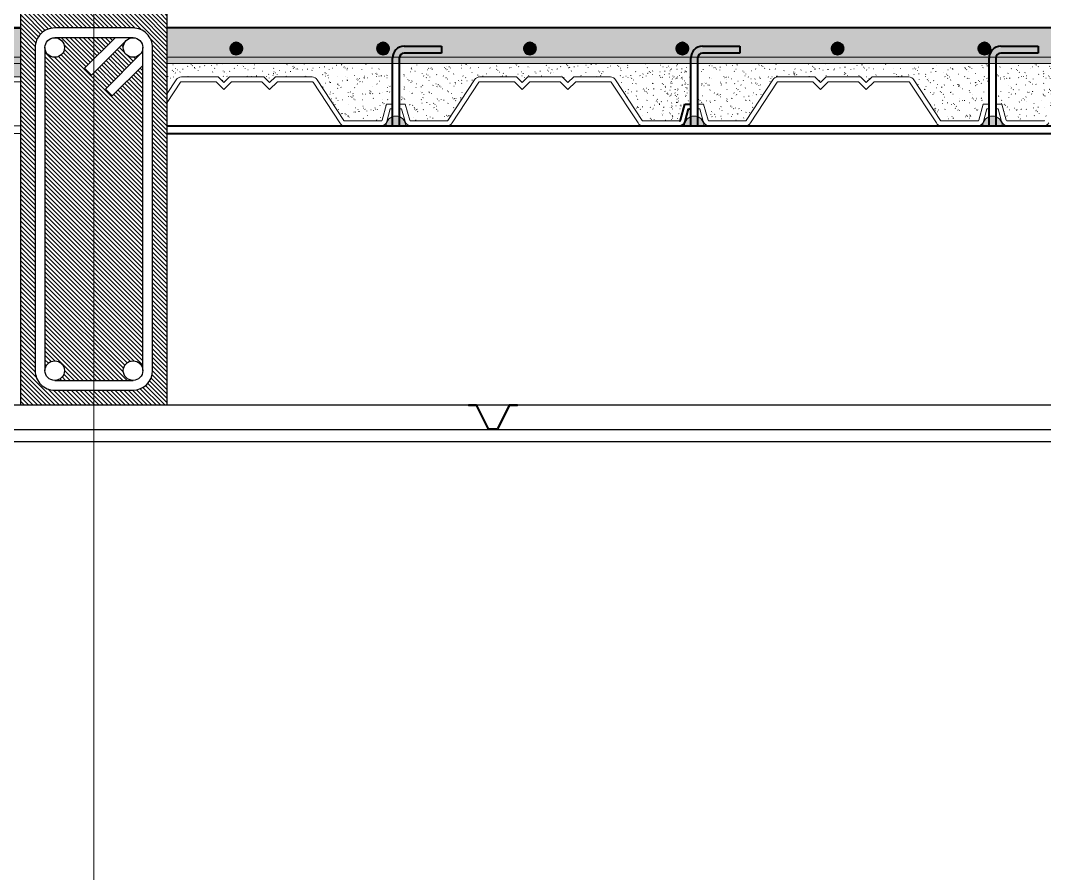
# Model space of a CAD drawing. Header units: inches. Extents: x -6 to 158, y 10 to 161.
# Drawn here: x 71.078 to 72.125, y 34.384 to 35.255 of the extents above; entities that cross this region are included whole.
import ezdxf

# ---------------------------------------------------------------- set-up
doc = ezdxf.new("R2010")
doc.units = ezdxf.units.IN
doc.header["$MEASUREMENT"] = 0
doc.linetypes.add('DASHED2', pattern=[9.525, 6.35, -3.175])
doc.linetypes.add('Grid Line', pattern=[22.225, 12.7, -3.175, 3.175, -3.175])
for name, color, linetype in [('10 HATCH 2', 9, 'Continuous'), ('3', 3, 'Continuous'), ('4', 4, 'Continuous'), ('5', 5, 'Continuous'), ('8', 4, 'Continuous'), ('Emplantillado', 2, 'Continuous'), ('Proy', 1, 'DASHED2'), ('Texturas', 1, 'Continuous')]:
    doc.layers.add(name, color=color, linetype=linetype)
for name, color, linetype, lineweight in [('A-DETL', 90, 'Continuous', 9), ('A-DETL-GENF', 92, 'Continuous', 9), ('A-DETL-THIN', 151, 'Continuous', 18), ('A-FLOR', 5, 'Continuous', 9), ('A-WALL', 5, 'Continuous', 9), ('S-GRID', 1, 'Continuous', 9)]:
    doc.layers.add(name, color=color, linetype=linetype, lineweight=lineweight)
pattern_1 = [(135, (0, 0), (-0.00224506403027, -0.00224506403027), [])]
pattern_2 = [(37.5, (3145.268678, 1585.5589), (-0.000406733, 0.012431279), [0.000335, -0.009471, 0.000335, -0.010632, -0.010484]), (37.5, (3145.268678, 1585.5589), (-0.000406733, 0.012431279), [-0.020774, 0.000335, -0.010149]), (7.5, (3145.268678, 1585.5589), (0.011418176, 0.018207136), [0.000335, -0.004955, 0.000335, -0.008503, -0.003387]), (7.5, (3145.268678, 1585.5589), (0.011418176, 0.018207136), [-0.014129, 0.000335, -0.003052]), (327.5, (3145.260743, 1585.5589), (0.020091206, 3.676e-05), [0.000335, -0.002891, 0.000335, -0.011278, -0.015161]), (327.5, (3145.260743, 1585.5589), (0.020091206, 3.676e-05), [-0.014839, 0.000335, -0.014826]), (317.5, (3145.260743, 1585.5589), (0.019394415, 0.00566181), [0.000335, -0.001278, 0.000335, -0.007278, -0.00871]), (317.5, (3145.260743, 1585.5589), (0.019394415, 0.00566181), [-0.009226, 0.000335, -0.008374])]
pattern_3 = [(37.5, (3144.354278, 1585.5589), (-0.000406733, 0.012431279), [0.000335, -0.009471, 0.000335, -0.010632, -0.010484]), (37.5, (3144.354278, 1585.5589), (-0.000406733, 0.012431279), [-0.020774, 0.000335, -0.010149]), (7.5, (3144.354278, 1585.5589), (0.011418176, 0.018207136), [0.000335, -0.004955, 0.000335, -0.008503, -0.003387]), (7.5, (3144.354278, 1585.5589), (0.011418176, 0.018207136), [-0.014129, 0.000335, -0.003052]), (327.5, (3144.346343, 1585.5589), (0.020091206, 3.676e-05), [0.000335, -0.002891, 0.000335, -0.011278, -0.015161]), (327.5, (3144.346343, 1585.5589), (0.020091206, 3.676e-05), [-0.014839, 0.000335, -0.014826]), (317.5, (3144.346343, 1585.5589), (0.019394415, 0.00566181), [0.000335, -0.001278, 0.000335, -0.007278, -0.00871]), (317.5, (3144.346343, 1585.5589), (0.019394415, 0.00566181), [-0.009226, 0.000335, -0.008374])]

# ---------------------------------------------------------------- blocks, each defined once
blk = doc.blocks.new('vcc')
at = {"layer": 'Texturas'}
h = blk.add_hatch(dxfattribs=at)
h.set_pattern_fill('ANSI31', color=253, scale=0.001, angle=90)
h.set_pattern_definition(pattern_1)
h.paths.add_polyline_path([(26746.7064, 3376.2823), (26746.8564, 3376.2823), (26746.8564, 3376.6823), (26746.7064, 3376.6823)])
h.paths.add_polyline_path([(26746.7414, 3376.6673), (26746.8214, 3376.6673, -0.414214), (26746.8414, 3376.6473), (26746.8414, 3376.3173, -0.414214), (26746.8214, 3376.2973), (26746.7414, 3376.2973, -0.414214), (26746.7214, 3376.3173), (26746.7214, 3376.6473, -0.414214)], flags=16)
h.paths.add_polyline_path([(26746.7414, 3376.6573), (26746.8214, 3376.6573, -0.414214), (26746.8314, 3376.6473), (26746.8314, 3376.3173, -0.414214), (26746.8214, 3376.3073), (26746.7414, 3376.3073, -0.414214), (26746.7314, 3376.3173), (26746.7314, 3376.6473, -0.414214)], flags=0)
h = blk.add_hatch(dxfattribs=at)
h.set_pattern_fill('ANSI31', color=253, scale=0.001, angle=90, style=0)
h.set_pattern_definition(pattern_1)
h.paths.add_polyline_path([(26746.7314, 3376.3173, -1), (26746.7514, 3376.3173, -0.414214), (26746.7414, 3376.3073), (26746.8214, 3376.3073, -0.414214), (26746.8114, 3376.3173, -1), (26746.8314, 3376.3173), (26746.8314, 3376.6291), (26746.8002, 3376.5978), (26746.7932, 3376.6049), (26746.8285, 3376.6403, -0.668179), (26746.8114, 3376.6473, -0.198912), (26746.8144, 3376.6544), (26746.779, 3376.6191), (26746.7719, 3376.6261), (26746.8032, 3376.6573), (26746.7414, 3376.6573, -0.414214), (26746.7514, 3376.6473, -1), (26746.7314, 3376.6473)])
at = {"layer": '3'}
for p, q in [((26746.8032, 3376.6573), (26746.7719, 3376.6261)), ((26746.8144, 3376.6544), (26746.779, 3376.6191)), ((26746.8285, 3376.6403), (26746.7932, 3376.6049)), ((26746.779, 3376.6191), (26746.7719, 3376.6261)), ((26746.8314, 3376.6291), (26746.8002, 3376.5978)), ((26746.7932, 3376.6049), (26746.8002, 3376.5978))]:
    blk.add_line(p, q, dxfattribs=at)
blk.add_lwpolyline([(26746.8414, 3376.3173), (26746.8414, 3376.6473, 0.414214), (26746.8214, 3376.6673), (26746.7414, 3376.6673, 0.414214), (26746.7214, 3376.6473), (26746.7214, 3376.3173, 0.414214), (26746.7414, 3376.2973), (26746.8214, 3376.2973)], format="xyb", dxfattribs=at)
for points in [[(26746.8214, 3376.6573), (26746.7414, 3376.6573)], [(26746.7314, 3376.6473), (26746.7314, 3376.3173)], [(26746.8314, 3376.3173), (26746.8314, 3376.6473)], [(26746.7414, 3376.3073), (26746.8214, 3376.3073)]]:
    blk.add_lwpolyline(points, dxfattribs=at)
blk.add_arc((26746.8214, 3376.3173), 0.02, 270, 0, dxfattribs=at)
at = {"layer": '4'}
for centre in [(26746.7414, 3376.6473), (26746.8214, 3376.6473), (26746.7414, 3376.3173), (26746.8214, 3376.3173)]:
    blk.add_circle(centre, 0.01, dxfattribs=at)
at = {"layer": '5'}
blk.add_lwpolyline([(26746.7064, 3376.2823), (26746.8564, 3376.2823), (26746.8564, 3376.6823), (26746.7064, 3376.6823)], close=True, dxfattribs=at)
blk = doc.blocks.new('A$C3A4E2C9F')
at = {"color": 2}
for p, q in [((-0.0481, 0.0009), (-0.0481, -0.0001)), ((-0.0397, 0.0009), (-0.0481, 0.0009)), ((-0.0397, 0.0009), (-0.0275, -0.0231)), ((-0.0066, 0.0009), (-0.0187, -0.0231)), ((0.0019, 0.0009), (-0.0066, 0.0009)), ((0.0019, -0.0001), (0.0019, 0.0009)), ((-0.0403, -0.0001), (-0.0481, -0.0001)), ((-0.0403, -0.0001), (-0.0281, -0.0241)), ((-0.006, -0.0001), (-0.0181, -0.0241)), ((0.0019, -0.0001), (-0.006, -0.0001)), ((-0.0281, -0.0241), (-0.0231, -0.0241)), ((-0.0281, -0.0241), (-0.0181, -0.0241)), ((-0.0275, -0.0231), (-0.0187, -0.0231))]:
    blk.add_line(p, q, dxfattribs=at)
blk = doc.blocks.new('hj')
at = {"layer": '10 HATCH 2'}
h = blk.add_hatch(dxfattribs=at)
h.set_pattern_fill('FP1_1', color=8, scale=0.001, style=0, pattern_type=2)
h.set_pattern_definition([(37.5, (3140.443015, 1588.052343), (-0.000406733, 0.012431279), [0.000335, -0.009471, 0.000335, -0.010632, -0.010484]), (37.5, (3140.443015, 1588.052343), (-0.000406733, 0.012431279), [-0.020774, 0.000335, -0.010149]), (7.5, (3140.443015, 1588.052343), (0.011418176, 0.018207136), [0.000335, -0.004955, 0.000335, -0.008503, -0.003387]), (7.5, (3140.443015, 1588.052343), (0.011418176, 0.018207136), [-0.014129, 0.000335, -0.003052]), (327.5, (3140.43508, 1588.052343), (0.020091206, 3.676e-05), [0.000335, -0.002891, 0.000335, -0.011278, -0.015161]), (327.5, (3140.43508, 1588.052343), (0.020091206, 3.676e-05), [-0.014839, 0.000335, -0.014826]), (317.5, (3140.43508, 1588.052343), (0.019394415, 0.00566181), [0.000335, -0.001278, 0.000335, -0.007278, -0.00871]), (317.5, (3140.43508, 1588.052343), (0.019394415, 0.00566181), [-0.009226, 0.000335, -0.008374])])
h.paths.add_polyline_path([(3144.5537, 1596.0138), (3144.5537, 1596.0635), (3141.698, 1596.064), (3141.7288, 1596.0464), (3141.724, 1596.0474), (3141.6472, 1596.0474), (3141.6479, 1596.0467), (3141.6486, 1596.0458), (3141.6492, 1596.0443), (3141.6494, 1596.0428), (3141.6492, 1596.0412), (3141.6486, 1596.0398), (3141.6476, 1596.0385), (3141.6464, 1596.0376), (3141.645, 1596.037), (3141.6434, 1596.0368), (3141.6418, 1596.037), (3141.6404, 1596.0376), (3141.6392, 1596.0385), (3141.6382, 1596.0398), (3141.6376, 1596.0412), (3141.6374, 1596.0428), (3141.6376, 1596.0443), (3141.6382, 1596.0458), (3141.6392, 1596.047), (3141.6396, 1596.0474), (3141.5266, 1596.0474), (3141.5266, 1596.0138), (3141.6496, 1596.0138)])
blk.add_hatch(color=7, dxfattribs=at).paths.add_polyline_path([(3144.5537, 1596.0274), (3144.5537, 1596.0338), (3141.6958, 1596.0338), (3141.6958, 1596.0274)])
at = {"layer": 'A-DETL'}
for p, q in [((3143.6516, 1596.0274), (3144.5537, 1596.0274)), ((3138.7501, 1596.0138), (3144.5537, 1596.0138)), ((3138.7501, 1596.0088), (3144.5537, 1596.0088)), ((3144.5537, 1595.9638), (3138.7501, 1595.9638)), ((3144.5537, 1595.9559), (3138.7501, 1595.9559))]:
    blk.add_line(p, q, dxfattribs=at)
at = {"layer": 'A-DETL-THIN'}
for p, q in [((3144.5537, 1596.0338), (3143.6516, 1596.0338)), ((3143.6516, 1596.0338), (3144.5537, 1596.0338))]:
    blk.add_line(p, q, dxfattribs=at)
at = {"layer": 'A-WALL', "lineweight": 50}
blk.add_line((3144.5537, 1596.0638), (3138.7501, 1596.0638), dxfattribs=at)
blk = doc.blocks.new('jk')
at = {"layer": 'A-DETL-GENF'}
h = blk.add_hatch(dxfattribs=at)
h.set_pattern_fill('FP1_1', color=8, scale=0.001, style=0, pattern_type=2)
h.set_pattern_definition([(37.5, (3146.183078, 1585.5589), (-0.000406733, 0.012431279), [0.000335, -0.009471, 0.000335, -0.010632, -0.010484]), (37.5, (3146.183078, 1585.5589), (-0.000406733, 0.012431279), [-0.020774, 0.000335, -0.010149]), (7.5, (3146.183078, 1585.5589), (0.011418176, 0.018207136), [0.000335, -0.004955, 0.000335, -0.008503, -0.003387]), (7.5, (3146.183078, 1585.5589), (0.011418176, 0.018207136), [-0.014129, 0.000335, -0.003052]), (327.5, (3146.175143, 1585.5589), (0.020091206, 3.676e-05), [0.000335, -0.002891, 0.000335, -0.011278, -0.015161]), (327.5, (3146.175143, 1585.5589), (0.020091206, 3.676e-05), [-0.014839, 0.000335, -0.014826]), (317.5, (3146.175143, 1585.5589), (0.019394415, 0.00566181), [0.000335, -0.001278, 0.000335, -0.007278, -0.00871]), (317.5, (3146.175143, 1585.5589), (0.019394415, 0.00566181), [-0.009226, 0.000335, -0.008374])])
h.paths.add_polyline_path([(3146.753, 1594.6119), (3146.7511, 1594.6123), (3146.75, 1594.6127), (3146.7487, 1594.6137), (3146.7478, 1594.615), (3146.7472, 1594.6164), (3146.747, 1594.6179), (3146.7473, 1594.6198), (3146.7478, 1594.621), (3146.7487, 1594.6222), (3146.75, 1594.6231), (3146.7514, 1594.6237), (3146.753, 1594.6239), (3146.7545, 1594.6237), (3146.756, 1594.6231), (3146.7572, 1594.6222), (3146.7583, 1594.6206), (3146.7588, 1594.6195), (3146.759, 1594.6179), (3146.7588, 1594.6164), (3146.758, 1594.6147), (3146.7572, 1594.6137), (3146.756, 1594.6127), (3146.7545, 1594.6121)], flags=16)
h.paths.add_polyline_path([(3146.603, 1594.6119), (3146.6014, 1594.6121), (3146.6, 1594.6127), (3146.5987, 1594.6137), (3146.5978, 1594.6149), (3146.5972, 1594.6164), (3146.597, 1594.6182), (3146.5973, 1594.6197), (3146.5978, 1594.6209), (3146.5987, 1594.6222), (3146.6, 1594.6231), (3146.6014, 1594.6237), (3146.603, 1594.6239), (3146.6045, 1594.6237), (3146.606, 1594.6231), (3146.6072, 1594.6222), (3146.6082, 1594.6209), (3146.6088, 1594.6195), (3146.609, 1594.6179), (3146.6088, 1594.6164), (3146.6082, 1594.6149), (3146.6072, 1594.6137), (3146.606, 1594.6127), (3146.6045, 1594.6121)], flags=16)
h.paths.add_polyline_path([(3146.303, 1594.6119), (3146.3014, 1594.6121), (3146.3, 1594.6127), (3146.2987, 1594.6137), (3146.2978, 1594.6149), (3146.2972, 1594.6164), (3146.297, 1594.6181), (3146.2973, 1594.6196), (3146.2978, 1594.6209), (3146.2987, 1594.6222), (3146.3, 1594.6231), (3146.3014, 1594.6237), (3146.303, 1594.6239), (3146.3045, 1594.6237), (3146.306, 1594.6231), (3146.3072, 1594.6222), (3146.3082, 1594.6209), (3146.3088, 1594.6195), (3146.309, 1594.6179), (3146.3088, 1594.6164), (3146.3082, 1594.6149), (3146.3072, 1594.6137), (3146.306, 1594.6127), (3146.3045, 1594.6121)], flags=16)
h.paths.add_polyline_path([(3146.903, 1594.6119), (3146.9014, 1594.6121), (3146.9, 1594.6127), (3146.8987, 1594.6137), (3146.8978, 1594.6149), (3146.8972, 1594.6164), (3146.897, 1594.6183), (3146.8973, 1594.6197), (3146.8978, 1594.6209), (3146.8987, 1594.6222), (3146.9, 1594.6231), (3146.9014, 1594.6237), (3146.903, 1594.6239), (3146.9045, 1594.6237), (3146.906, 1594.6231), (3146.9072, 1594.6222), (3146.9082, 1594.6209), (3146.9088, 1594.6195), (3146.909, 1594.6179), (3146.9088, 1594.6164), (3146.9082, 1594.6149), (3146.9072, 1594.6137), (3146.906, 1594.6127), (3146.9045, 1594.6121)], flags=16)
h.paths.add_polyline_path([(3146.453, 1594.6119), (3146.4514, 1594.6121), (3146.45, 1594.6127), (3146.4487, 1594.6137), (3146.4478, 1594.6149), (3146.4472, 1594.6164), (3146.447, 1594.6179), (3146.4473, 1594.6198), (3146.4478, 1594.6209), (3146.4487, 1594.6222), (3146.45, 1594.6231), (3146.4514, 1594.6237), (3146.453, 1594.6239), (3146.4545, 1594.6237), (3146.456, 1594.6231), (3146.4572, 1594.6222), (3146.4582, 1594.6208), (3146.4588, 1594.6195), (3146.459, 1594.6179), (3146.4588, 1594.6164), (3146.4579, 1594.6146), (3146.4572, 1594.6137), (3146.456, 1594.6127), (3146.4545, 1594.6121), (3146.4538, 1594.612)], flags=16)
h.paths.add_polyline_path([(3147.053, 1594.6119), (3147.0514, 1594.6121), (3147.05, 1594.6127), (3147.0487, 1594.6137), (3147.0477, 1594.6151), (3147.0472, 1594.6164), (3147.047, 1594.6179), (3147.0473, 1594.6198), (3147.0478, 1594.6209), (3147.0487, 1594.6222), (3147.05, 1594.6231), (3147.0514, 1594.6237), (3147.053, 1594.6239), (3147.0545, 1594.6237), (3147.056, 1594.6231), (3147.0572, 1594.6222), (3147.0582, 1594.6209), (3147.0588, 1594.6195), (3147.059, 1594.6179), (3147.0588, 1594.6164), (3147.0581, 1594.6148), (3147.0572, 1594.6137), (3147.056, 1594.6127), (3147.0545, 1594.6121)], flags=16)
h.paths.add_polyline_path([(3147.353, 1594.6119), (3147.3514, 1594.6121), (3147.35, 1594.6127), (3147.3487, 1594.6137), (3147.3477, 1594.6152), (3147.3472, 1594.6164), (3147.347, 1594.6179), (3147.3472, 1594.6195), (3147.3478, 1594.6209), (3147.3487, 1594.6222), (3147.35, 1594.6231), (3147.3514, 1594.6237), (3147.353, 1594.6239), (3147.3545, 1594.6237), (3147.356, 1594.6231), (3147.3572, 1594.6222), (3147.3582, 1594.6209), (3147.3588, 1594.6195), (3147.359, 1594.6179), (3147.3588, 1594.6164), (3147.3582, 1594.6149), (3147.3572, 1594.6137), (3147.356, 1594.6127), (3147.3545, 1594.6121)], flags=16)
h.paths.add_polyline_path([(3147.203, 1594.6119), (3147.2014, 1594.6121), (3147.2, 1594.6127), (3147.1987, 1594.6137), (3147.1978, 1594.6149), (3147.1972, 1594.6167), (3147.197, 1594.6179), (3147.1973, 1594.6197), (3147.1978, 1594.6209), (3147.1987, 1594.6222), (3147.2, 1594.6231), (3147.2014, 1594.6237), (3147.203, 1594.6239), (3147.2045, 1594.6237), (3147.206, 1594.6231), (3147.2072, 1594.6222), (3147.2082, 1594.6209), (3147.2088, 1594.619), (3147.209, 1594.6179), (3147.2087, 1594.6161), (3147.2082, 1594.6149), (3147.2072, 1594.6137), (3147.206, 1594.6127), (3147.2045, 1594.6121)], flags=16)
h.paths.add_polyline_path([(3144.7037, 1594.6389), (3144.7037, 1594.6089), (3146.153, 1594.6089), (3146.1536, 1594.612), (3146.153, 1594.6119), (3146.1514, 1594.6121), (3146.15, 1594.6127), (3146.1487, 1594.6137), (3146.1478, 1594.6149), (3146.1472, 1594.6164), (3146.147, 1594.6179), (3146.1472, 1594.6195), (3146.1478, 1594.6209), (3146.1489, 1594.6223), (3146.15, 1594.6231), (3146.1514, 1594.6237), (3146.153, 1594.6239), (3146.1545, 1594.6237), (3146.156, 1594.6231), (3146.1572, 1594.6222), (3146.1582, 1594.6209), (3146.1588, 1594.6195), (3146.159, 1594.6185), (3146.1595, 1594.6188), (3146.162, 1594.6198), (3146.165, 1594.6202), (3146.203, 1594.6202), (3146.203, 1594.6132), (3146.165, 1594.6132), (3146.1638, 1594.613), (3146.1627, 1594.6126), (3146.1617, 1594.612), (3146.1609, 1594.6111), (3146.1604, 1594.6101), (3146.1601, 1594.6089), (3146.4578, 1594.6089), (3146.4584, 1594.6119), (3146.4597, 1594.6146), (3146.4616, 1594.6169), (3146.464, 1594.6187), (3146.4668, 1594.6198), (3146.4698, 1594.6202), (3146.5078, 1594.6202), (3146.5078, 1594.6132), (3146.4698, 1594.6132), (3146.4686, 1594.613), (3146.4675, 1594.6126), (3146.4665, 1594.612), (3146.4657, 1594.6111), (3146.4652, 1594.6101), (3146.4649, 1594.6089), (3146.7626, 1594.6089), (3146.7632, 1594.6119), (3146.7647, 1594.6149), (3146.7664, 1594.6169), (3146.7688, 1594.6187), (3146.7716, 1594.6198), (3146.7746, 1594.6202), (3146.8126, 1594.6202), (3146.8126, 1594.6132), (3146.7746, 1594.6132), (3146.7734, 1594.613), (3146.7723, 1594.6126), (3146.7713, 1594.612), (3146.7705, 1594.6111), (3146.77, 1594.6101), (3146.7697, 1594.6089), (3147.0674, 1594.6089), (3147.068, 1594.6119), (3147.0695, 1594.6149), (3147.0712, 1594.6169), (3147.0736, 1594.6187), (3147.0764, 1594.6198), (3147.0794, 1594.6202), (3147.1174, 1594.6202), (3147.1174, 1594.6132), (3147.0794, 1594.6132), (3147.0782, 1594.613), (3147.0771, 1594.6126), (3147.0761, 1594.612), (3147.0753, 1594.6111), (3147.0748, 1594.6101), (3147.0745, 1594.6089), (3147.3722, 1594.6089), (3147.3728, 1594.6119), (3147.3741, 1594.6146), (3147.376, 1594.6169), (3147.3784, 1594.6187), (3147.3812, 1594.6198), (3147.3842, 1594.6202), (3147.4092, 1594.6202), (3147.4092, 1594.6132), (3147.3842, 1594.6132), (3147.383, 1594.613), (3147.3819, 1594.6126), (3147.3809, 1594.612), (3147.3801, 1594.6111), (3147.3796, 1594.6101), (3147.3793, 1594.6089), (3149.16, 1594.6089), (3149.16, 1594.6389)])
for points in [[(3144.7742, 1594.6119), (3144.7757, 1594.6121), (3144.7772, 1594.6127), (3144.7784, 1594.6137), (3144.7794, 1594.6149), (3144.78, 1594.6164), (3144.7802, 1594.6179), (3144.78, 1594.6195), (3144.7794, 1594.6209), (3144.7784, 1594.6222), (3144.7772, 1594.6231), (3144.7757, 1594.6237), (3144.7742, 1594.6239), (3144.7726, 1594.6237), (3144.7712, 1594.6231), (3144.7699, 1594.6222), (3144.769, 1594.6209), (3144.7684, 1594.6195), (3144.7682, 1594.6179), (3144.7684, 1594.6164), (3144.769, 1594.6149), (3144.7699, 1594.6137), (3144.7712, 1594.6127), (3144.7726, 1594.6121)], [(3144.9242, 1594.6119), (3144.9257, 1594.6121), (3144.9272, 1594.6127), (3144.9285, 1594.6137), (3144.9294, 1594.6149), (3144.93, 1594.6164), (3144.9302, 1594.6179), (3144.93, 1594.6195), (3144.9294, 1594.6209), (3144.9284, 1594.6222), (3144.9272, 1594.6231), (3144.9257, 1594.6237), (3144.9242, 1594.6239), (3144.9226, 1594.6237), (3144.9212, 1594.6231), (3144.9199, 1594.6222), (3144.919, 1594.6209), (3144.9184, 1594.6195), (3144.9182, 1594.6179), (3144.9184, 1594.6164), (3144.919, 1594.6149), (3144.9199, 1594.6137), (3144.9212, 1594.6127), (3144.9226, 1594.6121)], [(3145.0742, 1594.6119), (3145.0757, 1594.6121), (3145.0772, 1594.6127), (3145.0784, 1594.6137), (3145.0794, 1594.6149), (3145.08, 1594.6164), (3145.0802, 1594.6179), (3145.08, 1594.6195), (3145.0794, 1594.6209), (3145.0784, 1594.6222), (3145.0772, 1594.6231), (3145.0757, 1594.6237), (3145.0742, 1594.6239), (3145.0726, 1594.6237), (3145.0712, 1594.6231), (3145.0699, 1594.6222), (3145.069, 1594.6209), (3145.0684, 1594.6195), (3145.0682, 1594.6179), (3145.0684, 1594.6164), (3145.069, 1594.6149), (3145.0699, 1594.6137), (3145.0712, 1594.6127), (3145.0726, 1594.6121)], [(3145.23, 1594.6119), (3145.2315, 1594.6121), (3145.233, 1594.6127), (3145.2343, 1594.6137), (3145.2352, 1594.6149), (3145.2358, 1594.6164), (3145.236, 1594.6179), (3145.2358, 1594.6195), (3145.2352, 1594.6209), (3145.2342, 1594.6222), (3145.233, 1594.6231), (3145.2315, 1594.6237), (3145.23, 1594.6239), (3145.2284, 1594.6237), (3145.227, 1594.6231), (3145.2257, 1594.6222), (3145.2248, 1594.6209), (3145.2242, 1594.6195), (3145.224, 1594.6179), (3145.2242, 1594.6164), (3145.2248, 1594.6149), (3145.2257, 1594.6137), (3145.227, 1594.6127), (3145.2284, 1594.6121)], [(3145.3886, 1594.6119), (3145.3901, 1594.6121), (3145.3916, 1594.6127), (3145.3928, 1594.6137), (3145.3938, 1594.6149), (3145.3944, 1594.6164), (3145.3946, 1594.6179), (3145.3944, 1594.6195), (3145.3938, 1594.6209), (3145.3928, 1594.6222), (3145.3916, 1594.6231), (3145.3901, 1594.6237), (3145.3886, 1594.6239), (3145.387, 1594.6237), (3145.3856, 1594.6231), (3145.3843, 1594.6222), (3145.3834, 1594.6209), (3145.3828, 1594.6195), (3145.3826, 1594.6179), (3145.3828, 1594.6164), (3145.3834, 1594.6149), (3145.3843, 1594.6137), (3145.3856, 1594.6127), (3145.387, 1594.6121)], [(3145.5386, 1594.6119), (3145.5401, 1594.6121), (3145.5416, 1594.6127), (3145.5428, 1594.6137), (3145.5438, 1594.6149), (3145.5444, 1594.6164), (3145.5446, 1594.6179), (3145.5444, 1594.6195), (3145.5435, 1594.6213), (3145.5428, 1594.6222), (3145.5416, 1594.6231), (3145.5401, 1594.6237), (3145.5386, 1594.6239), (3145.537, 1594.6237), (3145.5356, 1594.6231), (3145.5343, 1594.6222), (3145.5334, 1594.6209), (3145.5328, 1594.6195), (3145.5326, 1594.6179), (3145.5328, 1594.6164), (3145.5334, 1594.6149), (3145.5343, 1594.6137), (3145.5356, 1594.6127), (3145.537, 1594.6121)], [(3144.9277, 1594.5389), (3144.9473, 1594.5389), (3144.9469, 1594.5416), (3144.946, 1594.5439), (3144.9444, 1594.546), (3144.9423, 1594.5476), (3144.9399, 1594.5486), (3144.9373, 1594.5489), (3144.9347, 1594.5486), (3144.9323, 1594.5476), (3144.9302, 1594.546), (3144.9286, 1594.5439), (3144.9276, 1594.5415), (3144.9273, 1594.5389)], [(3145.2321, 1594.5389), (3145.2521, 1594.5389), (3145.2517, 1594.5416), (3145.2508, 1594.5439), (3145.2492, 1594.546), (3145.2471, 1594.5476), (3145.2447, 1594.5486), (3145.2421, 1594.5489), (3145.2395, 1594.5486), (3145.2371, 1594.5476), (3145.235, 1594.546), (3145.2334, 1594.5439), (3145.2324, 1594.5415)], [(3145.5373, 1594.5389), (3145.5569, 1594.5389), (3145.5565, 1594.5416), (3145.5556, 1594.5439), (3145.554, 1594.546), (3145.5519, 1594.5476), (3145.5495, 1594.5486), (3145.5469, 1594.5489), (3145.5443, 1594.5486), (3145.5419, 1594.5476), (3145.5398, 1594.546), (3145.5382, 1594.5439), (3145.5372, 1594.5415), (3145.5369, 1594.5389)]]:
    blk.add_hatch(color=7, dxfattribs=at).paths.add_polyline_path(points, flags=0)
blk.add_hatch(color=7, dxfattribs=at).paths.add_polyline_path([(3144.7037, 1594.6089), (3144.7037, 1594.6025), (3147.4097, 1594.6025), (3147.4097, 1594.6089)])
h = blk.add_hatch(dxfattribs=at)
h.set_pattern_fill('FP1_1', color=8, scale=0.001, style=0, pattern_type=2)
h.set_pattern_definition(pattern_3)
h.paths.add_polyline_path([(3144.7037, 1594.6025), (3144.7037, 1594.5717), (3144.7139, 1594.5872), (3144.7151, 1594.5881), (3144.7166, 1594.5887), (3144.7181, 1594.5889), (3144.7556, 1594.5889), (3144.7615, 1594.5831), (3144.7673, 1594.5889), (3144.8025, 1594.5889), (3144.8083, 1594.5831), (3144.8142, 1594.5889), (3144.8517, 1594.5889), (3144.8533, 1594.5887), (3144.8547, 1594.5881), (3144.8559, 1594.5872), (3144.8569, 1594.5859), (3144.8842, 1594.5444), (3144.8848, 1594.544), (3144.8851, 1594.5439), (3144.9116, 1594.5439), (3144.9225, 1594.544), (3144.9228, 1594.5441), (3144.9232, 1594.5447), (3144.9277, 1594.5612), (3144.9338, 1594.5612), (3144.9338, 1594.6025)])
h = blk.add_hatch(dxfattribs=at)
h.set_pattern_fill('FP1_1', color=8, scale=0.001, style=0, pattern_type=2)
h.set_pattern_definition(pattern_3)
h.paths.add_polyline_path([(3144.9524, 1594.5439), (3144.9898, 1594.544), (3144.9904, 1594.5444), (3145.0187, 1594.5872), (3145.0199, 1594.5881), (3145.0214, 1594.5887), (3145.0229, 1594.5889), (3145.0604, 1594.5889), (3145.0663, 1594.5831), (3145.0721, 1594.5889), (3145.1073, 1594.5889), (3145.1131, 1594.5831), (3145.119, 1594.5889), (3145.1565, 1594.5889), (3145.1581, 1594.5887), (3145.1595, 1594.5881), (3145.1607, 1594.5872), (3145.1617, 1594.5859), (3145.189, 1594.5444), (3145.1896, 1594.544), (3145.1899, 1594.5439), (3145.2273, 1594.544), (3145.2276, 1594.5441), (3145.228, 1594.5447), (3145.2325, 1594.5612), (3145.2386, 1594.5612), (3145.2386, 1594.6025), (3144.9408, 1594.6025), (3144.9408, 1594.5612), (3144.9469, 1594.5612), (3144.9514, 1594.5447), (3144.9519, 1594.5441), (3144.9521, 1594.544)], flags=0)
h = blk.add_hatch(dxfattribs=at)
h.set_pattern_fill('FP1_1', color=8, scale=0.001, style=0, pattern_type=2)
h.set_pattern_definition(pattern_2)
h.paths.add_polyline_path([(3145.2271, 1594.5439), (3145.2278, 1594.5442), (3145.228, 1594.5447), (3145.2325, 1594.5612), (3145.2386, 1594.5612), (3145.2386, 1594.6025), (3145.21, 1594.6025), (3145.21, 1594.5439)], flags=0)
h = blk.add_hatch(dxfattribs=at)
h.set_pattern_fill('FP1_1', color=8, scale=0.001, style=0, pattern_type=2)
h.set_pattern_definition(pattern_2)
h.paths.add_polyline_path([(3145.261, 1594.5439), (3145.2946, 1594.544), (3145.2952, 1594.5444), (3145.3235, 1594.5872), (3145.3247, 1594.5881), (3145.3262, 1594.5887), (3145.3277, 1594.5889), (3145.3652, 1594.5889), (3145.3711, 1594.5831), (3145.3769, 1594.5889), (3145.4121, 1594.5889), (3145.4179, 1594.5831), (3145.4238, 1594.5889), (3145.4613, 1594.5889), (3145.4629, 1594.5887), (3145.4643, 1594.5881), (3145.4655, 1594.5872), (3145.4665, 1594.5859), (3145.4938, 1594.5444), (3145.4944, 1594.544), (3145.4947, 1594.5439), (3145.5321, 1594.544), (3145.5324, 1594.5441), (3145.5328, 1594.5447), (3145.5373, 1594.5612), (3145.5434, 1594.5612), (3145.5434, 1594.6025), (3145.2456, 1594.6025), (3145.2456, 1594.5612), (3145.2517, 1594.5612), (3145.2562, 1594.5447), (3145.2567, 1594.5441), (3145.2572, 1594.5439)], flags=0)
h = blk.add_hatch(dxfattribs=at)
h.set_pattern_fill('FP1_1', color=8, scale=0.001, style=0, pattern_type=2)
h.set_pattern_definition(pattern_2)
h.paths.add_polyline_path([(3145.826, 1594.5439), (3145.8369, 1594.544), (3145.8372, 1594.5441), (3145.8376, 1594.5447), (3145.8421, 1594.5612), (3145.8482, 1594.5612), (3145.8482, 1594.6025), (3145.5504, 1594.6025), (3145.5504, 1594.5612), (3145.5565, 1594.5612), (3145.561, 1594.5447), (3145.5615, 1594.5441), (3145.562, 1594.5439), (3145.5994, 1594.544), (3145.6, 1594.5444), (3145.6283, 1594.5872), (3145.6295, 1594.5881), (3145.631, 1594.5887), (3145.6325, 1594.5889), (3145.67, 1594.5889), (3145.6759, 1594.5831), (3145.6817, 1594.5889), (3145.7169, 1594.5889), (3145.7227, 1594.5831), (3145.7286, 1594.5889), (3145.7661, 1594.5889), (3145.7677, 1594.5887), (3145.7691, 1594.5881), (3145.7703, 1594.5872), (3145.7713, 1594.5859), (3145.7986, 1594.5444), (3145.7992, 1594.544), (3145.7995, 1594.5439)], flags=0)
at = {"layer": 'A-DETL', "lineweight": 40}
for p, q in [((3147.4097, 1594.6389), (3144.7037, 1594.6389)), ((3144.9458, 1594.6202), (3144.9838, 1594.6202)), ((3144.9838, 1594.6132), (3144.9458, 1594.6132)), ((3144.9838, 1594.6202), (3144.9838, 1594.6132)), ((3145.2506, 1594.6202), (3145.2886, 1594.6202)), ((3145.2886, 1594.6132), (3145.2506, 1594.6132)), ((3145.2886, 1594.6202), (3145.2886, 1594.6132)), ((3145.5554, 1594.6202), (3145.5934, 1594.6202)), ((3145.5934, 1594.6132), (3145.5554, 1594.6132)), ((3145.5934, 1594.6202), (3145.5934, 1594.6132)), ((3144.9338, 1594.5389), (3144.9338, 1594.6082)), ((3144.9408, 1594.6082), (3144.9408, 1594.5389)), ((3145.2386, 1594.5389), (3145.2386, 1594.6082)), ((3145.2386, 1594.5612), (3145.2386, 1594.6025)), ((3145.2456, 1594.6082), (3145.2456, 1594.5389)), ((3145.2456, 1594.6025), (3145.2456, 1594.5612)), ((3145.5434, 1594.5389), (3145.5434, 1594.6082)), ((3145.5504, 1594.6082), (3145.5504, 1594.5389)), ((3145.228, 1594.5447), (3145.2325, 1594.5612)), ((3145.228, 1594.5447), (3145.2325, 1594.5612)), ((3145.2325, 1594.5612), (3145.2386, 1594.5612)), ((3145.2325, 1594.5612), (3145.2386, 1594.5612)), ((3145.2329, 1594.5434), (3145.2363, 1594.5562)), ((3145.2363, 1594.5562), (3145.2386, 1594.5562)), ((3144.7037, 1594.5389), (3147.4097, 1594.5389)), ((3144.7037, 1594.5389), (3146.1415, 1594.5389)), ((3144.7037, 1594.531), (3147.4097, 1594.531))]:
    blk.add_line(p, q, dxfattribs=at)
at = {"layer": 'A-DETL', "lineweight": 20}
for p, q in [((3144.7037, 1594.6089), (3147.4097, 1594.6089)), ((3144.7037, 1594.6025), (3147.4097, 1594.6025))]:
    blk.add_line(p, q, dxfattribs=at)
at = {"layer": 'A-DETL'}
for p, q in [((3144.7037, 1594.5719), (3144.7129, 1594.5859)), ((3144.7037, 1594.5628), (3144.7172, 1594.5834)), ((3144.7181, 1594.5889), (3144.7556, 1594.5889)), ((3144.7181, 1594.5839), (3144.7536, 1594.5839)), ((3144.7536, 1594.5839), (3144.7615, 1594.576)), ((3144.7556, 1594.5889), (3144.7615, 1594.5831)), ((3144.7615, 1594.5831), (3144.7673, 1594.5889)), ((3144.7615, 1594.576), (3144.7694, 1594.5839)), ((3144.7673, 1594.5889), (3144.8025, 1594.5889)), ((3144.7694, 1594.5839), (3144.8004, 1594.5839)), ((3144.8004, 1594.5839), (3144.8083, 1594.576)), ((3144.8025, 1594.5889), (3144.8083, 1594.5831)), ((3144.8083, 1594.5831), (3144.8142, 1594.5889)), ((3144.8083, 1594.576), (3144.8163, 1594.5839)), ((3144.8142, 1594.5889), (3144.8517, 1594.5889)), ((3144.8163, 1594.5839), (3144.8517, 1594.5839)), ((3144.8526, 1594.5834), (3144.8799, 1594.5419)), ((3144.8569, 1594.5859), (3144.8842, 1594.5444)), ((3144.9904, 1594.5444), (3145.0177, 1594.5859)), ((3144.9947, 1594.5419), (3145.022, 1594.5834)), ((3145.0229, 1594.5889), (3145.0604, 1594.5889)), ((3145.0229, 1594.5839), (3145.0584, 1594.5839)), ((3145.0584, 1594.5839), (3145.0663, 1594.576)), ((3145.0604, 1594.5889), (3145.0663, 1594.5831)), ((3145.0663, 1594.5831), (3145.0721, 1594.5889)), ((3145.0663, 1594.576), (3145.0742, 1594.5839)), ((3145.0721, 1594.5889), (3145.1073, 1594.5889)), ((3145.0742, 1594.5839), (3145.1052, 1594.5839)), ((3145.1052, 1594.5839), (3145.1131, 1594.576)), ((3145.1073, 1594.5889), (3145.1131, 1594.5831)), ((3145.1131, 1594.5831), (3145.119, 1594.5889)), ((3145.1131, 1594.576), (3145.1211, 1594.5839)), ((3145.119, 1594.5889), (3145.1565, 1594.5889)), ((3145.1211, 1594.5839), (3145.1565, 1594.5839)), ((3145.1574, 1594.5834), (3145.1847, 1594.5419)), ((3145.1617, 1594.5859), (3145.189, 1594.5444)), ((3145.2952, 1594.5444), (3145.3225, 1594.5859)), ((3145.2952, 1594.5444), (3145.3225, 1594.5859)), ((3145.2995, 1594.5419), (3145.3268, 1594.5834)), ((3145.2995, 1594.5419), (3145.3268, 1594.5834)), ((3145.3277, 1594.5889), (3145.3652, 1594.5889)), ((3145.3277, 1594.5839), (3145.3632, 1594.5839)), ((3145.3632, 1594.5839), (3145.3711, 1594.576)), ((3145.3652, 1594.5889), (3145.3711, 1594.5831)), ((3145.3711, 1594.5831), (3145.3769, 1594.5889)), ((3145.3711, 1594.576), (3145.379, 1594.5839)), ((3145.3769, 1594.5889), (3145.4121, 1594.5889)), ((3145.379, 1594.5839), (3145.41, 1594.5839)), ((3145.41, 1594.5839), (3145.4179, 1594.576)), ((3145.4121, 1594.5889), (3145.4179, 1594.5831)), ((3145.4179, 1594.5831), (3145.4238, 1594.5889)), ((3145.4179, 1594.576), (3145.4259, 1594.5839)), ((3145.4238, 1594.5889), (3145.4613, 1594.5889)), ((3145.4259, 1594.5839), (3145.4613, 1594.5839)), ((3145.4622, 1594.5834), (3145.4895, 1594.5419)), ((3145.4665, 1594.5859), (3145.4938, 1594.5444)), ((3144.9232, 1594.5447), (3144.9277, 1594.5612)), ((3144.9277, 1594.5612), (3144.9338, 1594.5612)), ((3144.9408, 1594.5612), (3144.9469, 1594.5612)), ((3144.9469, 1594.5612), (3144.9514, 1594.5447)), ((3145.228, 1594.5447), (3145.2325, 1594.5612)), ((3145.2325, 1594.5612), (3145.2386, 1594.5612)), ((3145.2456, 1594.5612), (3145.2517, 1594.5612)), ((3145.2517, 1594.5612), (3145.2562, 1594.5447)), ((3145.5328, 1594.5447), (3145.5373, 1594.5612)), ((3145.5373, 1594.5612), (3145.5434, 1594.5612)), ((3145.5504, 1594.5612), (3145.5565, 1594.5612)), ((3145.5565, 1594.5612), (3145.561, 1594.5447)), ((3144.9281, 1594.5434), (3144.9315, 1594.5562)), ((3144.9315, 1594.5562), (3144.9338, 1594.5562)), ((3144.9408, 1594.5562), (3144.9431, 1594.5562)), ((3144.9431, 1594.5562), (3144.9466, 1594.5434)), ((3145.2329, 1594.5434), (3145.2363, 1594.5562)), ((3145.2363, 1594.5562), (3145.2386, 1594.5562)), ((3145.2456, 1594.5562), (3145.2479, 1594.5562)), ((3145.2479, 1594.5562), (3145.2514, 1594.5434)), ((3145.5377, 1594.5434), (3145.5411, 1594.5562)), ((3145.5411, 1594.5562), (3145.5434, 1594.5562)), ((3145.5504, 1594.5562), (3145.5527, 1594.5562)), ((3145.5527, 1594.5562), (3145.5562, 1594.5434)), ((3144.8851, 1594.5439), (3144.9223, 1594.5439)), ((3144.8851, 1594.5389), (3144.9223, 1594.5389)), ((3144.9524, 1594.5439), (3144.9895, 1594.5439)), ((3144.9524, 1594.5389), (3144.9895, 1594.5389)), ((3145.1899, 1594.5439), (3145.2271, 1594.5439)), ((3145.1899, 1594.5389), (3145.2271, 1594.5389)), ((3145.2572, 1594.5439), (3145.2943, 1594.5439)), ((3145.2572, 1594.5439), (3145.2943, 1594.5439)), ((3145.2572, 1594.5389), (3145.2943, 1594.5389)), ((3145.2572, 1594.5389), (3145.2943, 1594.5389)), ((3145.4947, 1594.5439), (3145.5319, 1594.5439)), ((3145.4947, 1594.5389), (3145.5319, 1594.5389)), ((3145.562, 1594.5439), (3145.5991, 1594.5439)), ((3145.562, 1594.5389), (3145.5991, 1594.5389))]:
    blk.add_line(p, q, dxfattribs=at)
at = {"layer": 'A-DETL', "lineweight": 50}
for centre in [(3144.7742, 1594.6179), (3144.9242, 1594.6179), (3145.0742, 1594.6179), (3145.3886, 1594.6179), (3145.5386, 1594.6179)]:
    blk.add_circle(centre, 0.006, dxfattribs=at)
at = {"layer": 'A-DETL', "lineweight": 40}
blk.add_circle((3145.23, 1594.6179), 0.006, dxfattribs=at)
for centre, radius, start, end in [((3145.23, 1594.6179), 0.006, 0, 180), ((3144.9458, 1594.6082), 0.012, 90, 180), ((3144.9458, 1594.6082), 0.005, 90, 180), ((3145.23, 1594.6179), 0.006, 180, 0), ((3145.2506, 1594.6082), 0.012, 90, 180), ((3145.2506, 1594.6082), 0.012, 161.3658, 176.4608), ((3145.2506, 1594.6082), 0.005, 90, 180), ((3145.5554, 1594.6082), 0.012, 90, 180), ((3145.5554, 1594.6082), 0.005, 90, 180), ((3145.2271, 1594.5449), 0.001, 270, 345), ((3145.2271, 1594.5449), 0.001, 270, 345), ((3145.2271, 1594.5449), 0.006, 270, 345)]:
    blk.add_arc(centre, radius, start, end, dxfattribs=at)
at = {"layer": 'A-DETL'}
for centre, radius, start, end in [((3144.7181, 1594.5829), 0.006, 90, 150), ((3144.7181, 1594.5829), 0.001, 90, 150), ((3144.8517, 1594.5829), 0.006, 30, 90), ((3144.8517, 1594.5829), 0.001, 30, 90), ((3145.0229, 1594.5829), 0.006, 90, 150), ((3145.0229, 1594.5829), 0.001, 90, 150), ((3145.1565, 1594.5829), 0.006, 30, 90), ((3145.1565, 1594.5829), 0.001, 30, 90), ((3145.3277, 1594.5829), 0.006, 90, 150), ((3145.3277, 1594.5829), 0.006, 90, 150), ((3145.3277, 1594.5829), 0.001, 90, 150), ((3145.3277, 1594.5829), 0.001, 90, 150), ((3145.4613, 1594.5829), 0.006, 30, 90), ((3145.4613, 1594.5829), 0.001, 30, 90), ((3144.9373, 1594.5389), 0.01, 0, 180), ((3145.2421, 1594.5389), 0.01, 0, 180), ((3145.5469, 1594.5389), 0.01, 0, 180), ((3144.8851, 1594.5449), 0.006, 210, 270), ((3144.8851, 1594.5449), 0.001, 210, 270), ((3144.9223, 1594.5449), 0.001, 270, 345), ((3144.9223, 1594.5449), 0.006, 270, 345), ((3144.9524, 1594.5449), 0.006, 195, 270), ((3144.9524, 1594.5449), 0.001, 195, 270), ((3144.9895, 1594.5449), 0.001, 270, 330), ((3144.9895, 1594.5449), 0.006, 270, 330), ((3145.1899, 1594.5449), 0.006, 210, 270), ((3145.1899, 1594.5449), 0.001, 210, 270), ((3145.2271, 1594.5449), 0.001, 270, 345), ((3145.2271, 1594.5449), 0.006, 270, 345), ((3145.2572, 1594.5449), 0.006, 195, 270), ((3145.2572, 1594.5449), 0.001, 195, 270), ((3145.2943, 1594.5449), 0.001, 270, 330), ((3145.2943, 1594.5449), 0.001, 270, 330), ((3145.2943, 1594.5449), 0.006, 270, 330), ((3145.2943, 1594.5449), 0.006, 270, 330), ((3145.4947, 1594.5449), 0.006, 210, 270), ((3145.4947, 1594.5449), 0.001, 210, 270), ((3145.5319, 1594.5449), 0.001, 270, 345), ((3145.5319, 1594.5449), 0.006, 270, 345), ((3145.562, 1594.5449), 0.006, 195, 270), ((3145.562, 1594.5449), 0.001, 195, 270), ((3145.5991, 1594.5449), 0.001, 270, 330), ((3145.5991, 1594.5449), 0.006, 270, 330)]:
    blk.add_arc(centre, radius, start, end, dxfattribs=at)
at = {"layer": 'A-DETL-THIN'}
for p, q in [((3147.4097, 1594.6389), (3144.7037, 1594.6389)), ((3144.9458, 1594.6202), (3144.9838, 1594.6202)), ((3144.9838, 1594.6132), (3144.9458, 1594.6132)), ((3144.9838, 1594.6202), (3144.9838, 1594.6132)), ((3145.2506, 1594.6202), (3145.2886, 1594.6202)), ((3145.2886, 1594.6132), (3145.2506, 1594.6132)), ((3145.2886, 1594.6202), (3145.2886, 1594.6132)), ((3145.5554, 1594.6202), (3145.5934, 1594.6202)), ((3145.5934, 1594.6132), (3145.5554, 1594.6132)), ((3145.5934, 1594.6202), (3145.5934, 1594.6132)), ((3147.4097, 1594.6089), (3144.7037, 1594.6089)), ((3144.7037, 1594.6025), (3147.4097, 1594.6025)), ((3144.9338, 1594.5612), (3144.9338, 1594.6025)), ((3144.9408, 1594.6025), (3144.9408, 1594.5612)), ((3145.5434, 1594.5612), (3145.5434, 1594.6025)), ((3145.5504, 1594.6025), (3145.5504, 1594.5612)), ((3144.7037, 1594.5719), (3144.7129, 1594.5859)), ((3144.7181, 1594.5889), (3144.7556, 1594.5889)), ((3144.7556, 1594.5889), (3144.7615, 1594.5831)), ((3144.7615, 1594.5831), (3144.7673, 1594.5889)), ((3144.7673, 1594.5889), (3144.8025, 1594.5889)), ((3144.8025, 1594.5889), (3144.8083, 1594.5831)), ((3144.8083, 1594.5831), (3144.8142, 1594.5889)), ((3144.8142, 1594.5889), (3144.8517, 1594.5889)), ((3144.8569, 1594.5859), (3144.8842, 1594.5444)), ((3144.9904, 1594.5444), (3145.0177, 1594.5859)), ((3145.0229, 1594.5889), (3145.0604, 1594.5889)), ((3145.0604, 1594.5889), (3145.0663, 1594.5831)), ((3145.0663, 1594.5831), (3145.0721, 1594.5889)), ((3145.0721, 1594.5889), (3145.1073, 1594.5889)), ((3145.1073, 1594.5889), (3145.1131, 1594.5831)), ((3145.1131, 1594.5831), (3145.119, 1594.5889)), ((3145.119, 1594.5889), (3145.1565, 1594.5889)), ((3145.1617, 1594.5859), (3145.189, 1594.5444)), ((3145.2952, 1594.5444), (3145.3225, 1594.5859)), ((3145.2952, 1594.5444), (3145.3225, 1594.5859)), ((3145.3277, 1594.5889), (3145.3652, 1594.5889)), ((3145.3652, 1594.5889), (3145.3711, 1594.5831)), ((3145.3711, 1594.5831), (3145.3769, 1594.5889)), ((3145.3769, 1594.5889), (3145.4121, 1594.5889)), ((3145.4121, 1594.5889), (3145.4179, 1594.5831)), ((3145.4179, 1594.5831), (3145.4238, 1594.5889)), ((3145.4238, 1594.5889), (3145.4613, 1594.5889)), ((3145.4665, 1594.5859), (3145.4938, 1594.5444)), ((3144.9232, 1594.5447), (3144.9277, 1594.5612)), ((3144.9277, 1594.5612), (3144.9338, 1594.5612)), ((3144.9408, 1594.5612), (3144.9469, 1594.5612)), ((3144.9469, 1594.5612), (3144.9514, 1594.5447)), ((3145.228, 1594.5447), (3145.2325, 1594.5612)), ((3145.2325, 1594.5612), (3145.2386, 1594.5612)), ((3145.2456, 1594.5612), (3145.2517, 1594.5612)), ((3145.2517, 1594.5612), (3145.2562, 1594.5447)), ((3145.5328, 1594.5447), (3145.5373, 1594.5612)), ((3145.5373, 1594.5612), (3145.5434, 1594.5612)), ((3145.5504, 1594.5612), (3145.5565, 1594.5612)), ((3145.5565, 1594.5612), (3145.561, 1594.5447)), ((3144.8851, 1594.5439), (3144.9223, 1594.5439)), ((3144.9273, 1594.5389), (3144.9473, 1594.5389)), ((3144.9524, 1594.5439), (3144.9895, 1594.5439)), ((3145.1899, 1594.5439), (3145.2271, 1594.5439)), ((3145.2321, 1594.5389), (3145.2521, 1594.5389)), ((3145.2572, 1594.5439), (3145.2943, 1594.5439)), ((3145.2572, 1594.5439), (3145.2943, 1594.5439)), ((3145.4947, 1594.5439), (3145.5319, 1594.5439)), ((3145.5369, 1594.5389), (3145.5569, 1594.5389)), ((3145.562, 1594.5439), (3145.5991, 1594.5439))]:
    blk.add_line(p, q, dxfattribs=at)
for centre, radius, start, end in [((3144.7742, 1594.6179), 0.006, 0, 180), ((3144.9242, 1594.6179), 0.006, 0, 180), ((3145.0742, 1594.6179), 0.006, 0, 180), ((3145.3886, 1594.6179), 0.006, 0, 180), ((3145.5386, 1594.6179), 0.006, 0, 180), ((3144.7742, 1594.6179), 0.006, 180, 0), ((3144.9242, 1594.6179), 0.006, 180, 0), ((3144.9458, 1594.6082), 0.012, 90, 176.4608), ((3144.9458, 1594.6082), 0.005, 90, 171.4799), ((3145.0742, 1594.6179), 0.006, 180, 0), ((3145.2506, 1594.6082), 0.012, 90, 120.6117), ((3145.2506, 1594.6082), 0.005, 90, 171.4799), ((3145.3886, 1594.6179), 0.006, 180, 0), ((3145.5386, 1594.6179), 0.006, 180, 0), ((3145.5554, 1594.6082), 0.012, 90, 176.4608), ((3145.5554, 1594.6082), 0.005, 90, 171.4799), ((3144.7181, 1594.5829), 0.006, 90, 150), ((3144.8517, 1594.5829), 0.006, 30, 90), ((3145.0229, 1594.5829), 0.006, 90, 150), ((3145.1565, 1594.5829), 0.006, 30, 90), ((3145.3277, 1594.5829), 0.006, 90, 150), ((3145.3277, 1594.5829), 0.006, 90, 150), ((3145.4613, 1594.5829), 0.006, 30, 90), ((3144.9373, 1594.5389), 0.01, 0, 180), ((3145.2421, 1594.5389), 0.01, 0, 180), ((3145.5469, 1594.5389), 0.01, 0, 180), ((3144.8851, 1594.5449), 0.001, 210, 270), ((3144.9223, 1594.5449), 0.001, 270, 345), ((3144.9524, 1594.5449), 0.001, 195, 270), ((3144.9895, 1594.5449), 0.001, 270, 330), ((3145.1899, 1594.5449), 0.001, 210, 270), ((3145.2271, 1594.5449), 0.001, 270, 345), ((3145.2572, 1594.5449), 0.001, 195, 270), ((3145.2943, 1594.5449), 0.001, 270, 330), ((3145.2943, 1594.5449), 0.001, 270, 330), ((3145.4947, 1594.5449), 0.001, 210, 270), ((3145.5319, 1594.5449), 0.001, 270, 345), ((3145.562, 1594.5449), 0.001, 195, 270), ((3145.5991, 1594.5449), 0.001, 270, 330)]:
    blk.add_arc(centre, radius, start, end, dxfattribs=at)

msp = doc.modelspace()

# ---------------------------------------------------------------- linework, layer by layer
at = {"layer": 'A-FLOR', "lineweight": 35}
for p, q in [((71.0783, 35.2475), (65.2747, 35.2475)), ((75.6846, 35.2475), (71.2283, 35.2475))]:
    msp.add_line(p, q, dxfattribs=at)
at = {"layer": 'Proy', "color": 253, "ltscale": 0.75}
msp.add_line((54.2909, 34.8625), (82.1846, 34.8625), dxfattribs=at)
at = {"layer": 'S-GRID', "linetype": 'Grid Line'}
msp.add_line((71.1533, 32.2625), (71.1533, 41.195), dxfattribs=at)
at = {"layer": 'Texturas'}
for p, q in [((60.1359, 34.8625), (75.6846, 34.8625)), ((65.2747, 34.8375), (75.6846, 34.8375)), ((65.2747, 34.825), (75.6846, 34.825))]:
    msp.add_line(p, q, dxfattribs=at)

# ---------------------------------------------------------------- block references
for name, p in [('hj', (-3073.4754, -1560.8162)), ('jk', (-3073.4754, -1559.3914))]:
    msp.add_blockref(name, p)
at = {"layer": '8'}
msp.add_blockref('vcc', (-26675.6281, -3341.4198), dxfattribs=at)
at = {"layer": 'Emplantillado'}
msp.add_blockref('A$C3A4E2C9F', (71.5841, 34.8616), dxfattribs=at)

doc.saveas('drawing.dxf')
